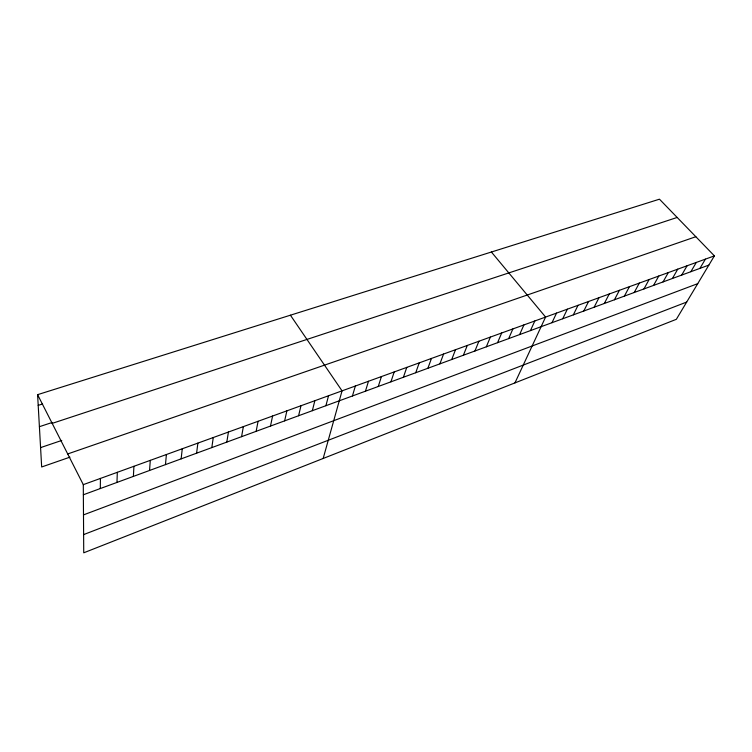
<?xml version="1.0" encoding="UTF-8"?>
<svg xmlns="http://www.w3.org/2000/svg" width="752" height="752" viewBox="0 0 752 752"><rect width="100%" height="100%" fill="white"/><g stroke="black" fill="none" stroke-linecap="round" stroke-linejoin="round"><path stroke-width="1.13" d="M100.298 488.546L100.439 478.422M116.964 482.427L117.321 472.303M133.386 476.401L133.931 466.287M149.545 470.461L150.297 460.356M165.468 464.614L166.399 454.518M181.147 458.861L182.266 448.765M196.601 453.183L197.889 443.107M211.81 447.6L213.277 437.523M226.813 442.091L228.429 432.033M241.58 436.668L243.366 426.619M256.141 431.319L258.086 421.28M270.494 426.055L272.591 416.025M284.641 420.857L286.879 410.846M298.591 415.743L300.969 405.742M312.334 410.695L314.853 400.703M325.898 405.713L328.549 395.74M323.172 458.476L342.047 390.852L290.413 315.191M352.444 395.966L355.348 386.02M365.453 391.19L368.48 381.264M378.275 386.481L381.424 376.573M390.927 381.837L394.189 371.949M403.41 377.25L406.785 367.38M415.734 372.729L419.212 362.878M427.888 368.264L431.469 358.431M439.882 363.865L443.567 354.051M451.717 359.512L455.505 349.718M463.401 355.226L467.283 345.45M474.935 350.996L478.902 341.239M486.318 346.813L490.379 337.075M497.551 342.686L501.706 332.967M508.653 338.607L512.892 328.915M519.613 334.584L523.928 324.911M530.433 330.617L534.832 320.963M514.951 382.9L545.595 317.062L491.394 252.014M551.987 322.702L556.546 313.095M562.722 318.754L567.356 309.175M573.325 314.862L578.034 305.303M583.787 311.027L588.572 301.486M594.127 307.23L598.977 297.717M604.335 303.479L609.252 293.985M614.422 299.775L619.404 290.31M624.386 296.119L629.424 286.672M634.227 292.5L639.332 283.081M643.947 288.937L649.117 279.537M653.554 285.403L658.78 276.04M663.048 281.925L668.321 272.572M672.429 278.475L677.759 269.15M681.697 275.072L687.084 265.776M690.862 271.707L696.296 262.439M699.915 268.389L705.404 259.139M714.4 255.877L676.339 319.309L83.735 552.814L83.293 484.645L37.6 394.668L659.466 199.186L714.4 255.877L83.293 484.645M83.613 534.606L686.689 302.06M83.491 514.894L697.743 283.645M83.359 494.769L708.863 265.099M69.927 457.16L41.67 466.983L37.6 394.668M67.708 453.945L695.835 236.72M40.58 447.609L61.777 440.428M39.405 426.685L52.255 422.455M52.179 423.376L677.167 217.45M38.202 405.366L42.591 403.965"/></g></svg>
